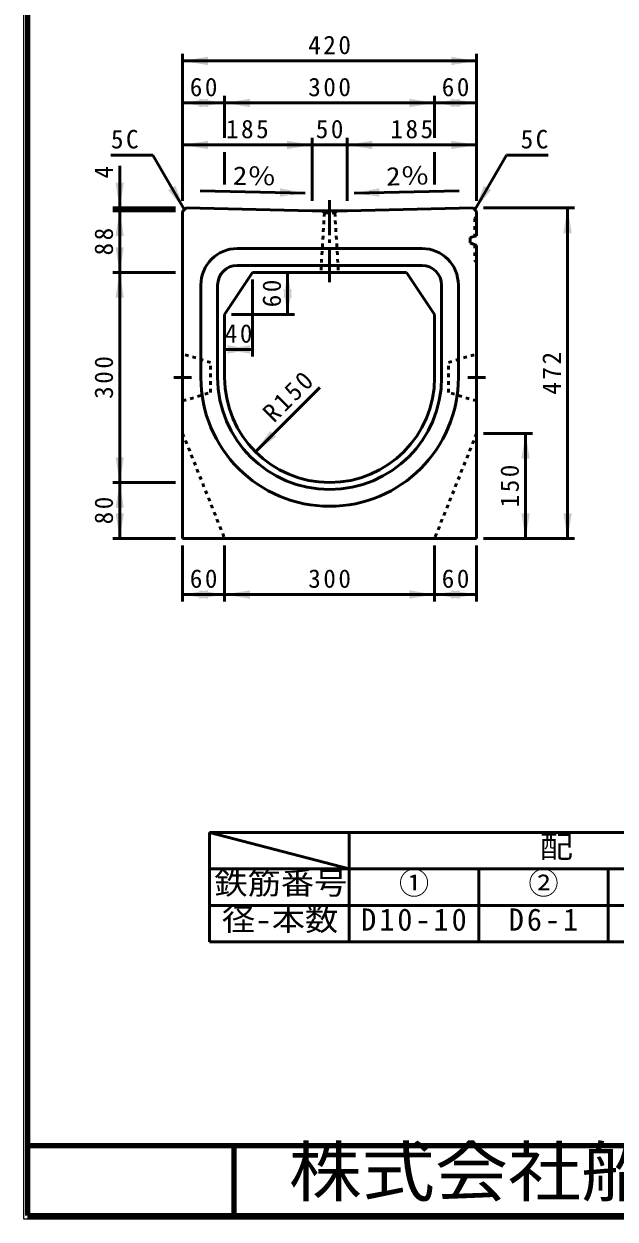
# Model space of a CAD drawing. Units: millimetres, scale not verified. Extents: x 100 to 4105, y 100 to 2870.
# Drawn here: x 100 to 945, y 100 to 1807 of the extents above; entities that cross this region are included whole.
import ezdxf
from ezdxf.enums import TextEntityAlignment as Align

# ---------------------------------------------------------------- set-up
doc = ezdxf.new("R2010")
doc.units = ezdxf.units.MM
doc.header["$LTSCALE"] = 5
for name, pattern in [('USER1', [2.2, 1, -1.2]), ('USER2', [13.4, 10, -1.2, 1, -1.2]), ('USER3', [6.847826, 4.565218, -2.282608])]:
    doc.linetypes.add(name, pattern=pattern)
doc.layers.add('V-nasSTD', color=7, linetype='Continuous', lineweight=50)
doc.styles.add('ＭＳ ゴシック', font='')
doc.styles.get('ＭＳ ゴシック').set_extended_font_data('MS Gothic')

msp = doc.modelspace()

# ---------------------------------------------------------------- hatches: boundary and pattern name
at = {"layer": 'V-nasSTD'}
for points in [[(362.861, 1759.89), (326.861, 1753.89), (362.861, 1747.89)], [(710.861, 1747.89), (746.861, 1753.89), (710.861, 1759.89)], [(362.861, 1699.89), (326.861, 1693.89), (362.861, 1687.89)], [(350.861, 1687.89), (386.861, 1693.89), (350.861, 1699.89)], [(422.861, 1699.89), (386.861, 1693.89), (422.861, 1687.89)], [(650.861, 1687.89), (686.861, 1693.89), (650.861, 1699.89)], [(722.861, 1699.89), (686.861, 1693.89), (722.861, 1687.89)], [(710.861, 1687.89), (746.861, 1693.89), (710.861, 1699.89)], [(362.861, 1639.89), (326.861, 1633.89), (362.861, 1627.89)], [(475.861, 1627.89), (511.861, 1633.89), (475.861, 1639.89)], [(597.861, 1639.89), (561.861, 1633.89), (597.861, 1627.89)], [(710.861, 1627.89), (746.861, 1633.89), (710.861, 1639.89)], [(230.861, 1579.89), (236.861, 1543.89), (242.861, 1579.89)], [(316.557, 1575.567), (329.361, 1541.39), (306.165, 1569.567)], [(465.97, 1571.986), (501.832, 1565.209), (465.711, 1559.989)], [(607.751, 1571.986), (571.889, 1565.209), (608.011, 1559.989)], [(757.165, 1575.567), (744.361, 1541.39), (767.557, 1569.567)], [(242.861, 1503.89), (236.861, 1539.89), (230.861, 1503.89)], [(882.861, 1507.89), (876.861, 1543.89), (870.861, 1507.89)], [(230.861, 1487.89), (236.861, 1451.89), (242.861, 1487.89)], [(242.861, 1415.89), (236.861, 1451.89), (230.861, 1415.89)], [(482.861, 1415.89), (476.861, 1451.89), (470.861, 1415.89)], [(470.861, 1427.89), (476.861, 1391.89), (482.861, 1427.89)], [(422.861, 1347.89), (386.861, 1341.89), (422.861, 1335.89)], [(390.861, 1335.89), (426.861, 1341.89), (390.861, 1347.89)], [(452.008, 1225.523), (430.795, 1195.824), (460.493, 1217.037)], [(822.861, 1185.89), (816.861, 1221.89), (810.861, 1185.89)], [(230.861, 1187.89), (236.861, 1151.89), (242.861, 1187.89)], [(242.861, 1115.89), (236.861, 1151.89), (230.861, 1115.89)], [(230.861, 1107.89), (236.861, 1071.89), (242.861, 1107.89)], [(810.861, 1107.89), (816.861, 1071.89), (822.861, 1107.89)], [(870.861, 1107.89), (876.861, 1071.89), (882.861, 1107.89)], [(362.861, 997.89), (326.861, 991.89), (362.861, 985.89)], [(350.861, 985.89), (386.861, 991.89), (350.861, 997.89)], [(422.861, 997.89), (386.861, 991.89), (422.861, 985.89)], [(650.861, 985.89), (686.861, 991.89), (650.861, 997.89)], [(722.861, 997.89), (686.861, 991.89), (722.861, 985.89)], [(710.861, 985.89), (746.861, 991.89), (710.861, 997.89)]]:
    msp.add_hatch(color=256, dxfattribs=at).paths.add_polyline_path(points)

# ---------------------------------------------------------------- linework, layer by layer
at = {"layer": 'V-nasSTD', "lineweight": 100}
for p, q in [((105, 2865), (105, 105)), ((105, 205), (4100, 205)), ((400, 205), (400, 105)), ((105, 105), (4100, 105))]:
    msp.add_line(p, q, dxfattribs=at)
at = {"layer": 'V-nasSTD'}
for p, q in [((326.861, 1553.89), (326.861, 1763.89)), ((746.861, 1553.89), (746.861, 1763.89)), ((326.861, 1753.89), (746.861, 1753.89)), ((326.861, 1693.89), (386.861, 1693.89)), ((386.861, 1643.89), (386.861, 1703.89)), ((386.861, 1693.89), (686.861, 1693.89)), ((686.861, 1643.89), (686.861, 1703.89)), ((686.861, 1693.89), (746.861, 1693.89)), ((511.861, 1553.89), (511.861, 1643.89)), ((561.861, 1553.89), (561.861, 1643.89)), ((326.861, 1633.89), (511.861, 1633.89)), ((386.861, 1623.491), (386.861, 1577.491)), ((511.861, 1633.89), (561.861, 1633.89)), ((561.861, 1633.89), (746.861, 1633.89)), ((686.861, 1623.491), (686.861, 1577.491)), ((284.361, 1619.332), (224.361, 1619.332)), ((284.361, 1619.332), (329.361, 1541.39)), ((789.361, 1619.332), (744.361, 1541.39)), ((789.361, 1619.332), (849.361, 1619.332)), ((236.861, 1603.89), (236.861, 1543.89)), ((501.832, 1565.209), (351.867, 1568.452)), ((571.889, 1565.209), (721.854, 1568.452)), ((316.861, 1543.89), (226.861, 1543.89)), ((316.861, 1539.89), (226.861, 1539.89)), ((236.861, 1539.89), (236.861, 1543.89)), ((236.861, 1451.89), (236.861, 1539.89)), ((331.861, 1543.89), (326.861, 1538.89)), ((326.861, 1071.89), (326.861, 1538.89)), ((511.861, 1539.89), (331.861, 1543.89)), ((511.861, 1539.89), (561.861, 1539.89)), ((561.861, 1539.89), (741.861, 1543.89)), ((741.861, 1543.89), (746.861, 1538.89)), ((746.861, 1503.905), (746.861, 1538.89)), ((756.861, 1543.89), (886.861, 1543.89)), ((876.861, 1071.89), (876.861, 1543.89)), ((737.861, 1501.89), (746.861, 1503.905)), ((668.861, 1485.89), (404.861, 1485.89)), ((737.861, 1493.89), (737.861, 1501.89)), ((737.861, 1493.89), (746.861, 1490.532)), ((746.861, 1071.89), (746.861, 1490.532)), ((316.861, 1451.89), (226.861, 1451.89)), ((236.861, 1151.89), (236.861, 1451.89)), ((426.861, 1451.89), (386.861, 1391.89)), ((668.861, 1461.89), (404.861, 1461.89)), ((426.861, 1451.89), (646.861, 1451.89)), ((476.861, 1391.89), (476.861, 1451.89)), ((646.861, 1451.89), (686.861, 1391.89)), ((352.861, 1433.89), (352.861, 1301.89)), ((376.861, 1433.89), (376.861, 1301.89)), ((426.861, 1441.89), (426.861, 1331.89)), ((696.861, 1301.89), (696.861, 1433.89)), ((720.861, 1301.89), (720.861, 1433.89)), ((386.861, 1391.89), (386.861, 1301.89)), ((396.861, 1391.89), (486.861, 1391.89)), ((686.861, 1391.89), (686.861, 1301.89)), ((386.861, 1341.89), (426.861, 1341.89)), ((430.795, 1195.824), (522.719, 1287.748)), ((756.861, 1221.89), (826.861, 1221.89)), ((816.861, 1071.89), (816.861, 1221.89)), ((316.861, 1151.89), (226.861, 1151.89)), ((236.861, 1071.89), (236.861, 1151.89)), ((316.861, 1071.89), (226.861, 1071.89)), ((326.861, 1071.89), (746.861, 1071.89)), ((326.861, 1061.89), (326.861, 981.89)), ((386.861, 1061.89), (386.861, 981.89)), ((686.861, 1061.89), (686.861, 981.89)), ((746.861, 1061.89), (746.861, 981.89)), ((756.861, 1071.89), (886.861, 1071.89)), ((326.861, 991.89), (386.861, 991.89)), ((386.861, 991.89), (686.861, 991.89)), ((686.861, 991.89), (746.861, 991.89)), ((365, 652), (365, 600)), ((565, 652), (365, 652)), ((365, 652), (565, 600)), ((565, 600), (565, 652)), ((750, 652), (565, 652)), ((935, 652), (750, 652)), ((1120, 652), (935, 652)), ((365, 600), (530, 600)), ((365, 600), (365, 548)), ((565, 600), (365, 600)), ((565, 600), (750, 600)), ((565, 548), (565, 600)), ((565, 600), (565, 548)), ((750, 600), (935, 600)), ((750, 548), (750, 600)), ((750, 600), (750, 548)), ((935, 600), (1120, 600)), ((935, 548), (935, 600)), ((935, 600), (935, 548)), ((365, 548), (365, 496)), ((565, 548), (365, 548)), ((565, 548), (750, 548)), ((565, 496), (565, 548)), ((565, 548), (565, 496)), ((750, 548), (935, 548)), ((750, 496), (750, 548)), ((750, 548), (750, 496)), ((935, 548), (1120, 548)), ((935, 496), (935, 548)), ((935, 548), (935, 496)), ((365, 496), (565, 496)), ((565, 496), (750, 496)), ((750, 496), (935, 496)), ((935, 496), (1120, 496))]:
    msp.add_line(p, q, dxfattribs=at)
at = {"layer": 'V-nasSTD', "linetype": 'USER2'}
for p, q in [((536.861, 1554.89), (536.861, 1436.89)), ((339.361, 1301.89), (314.361, 1301.89)), ((734.361, 1301.89), (759.361, 1301.89))]:
    msp.add_line(p, q, dxfattribs=at)
at = {"layer": 'V-nasSTD', "linetype": 'USER1'}
for p, q in [((529.361, 1536.89), (524.361, 1451.89)), ((529.361, 1536.89), (526.361, 1539.89)), ((529.361, 1536.89), (544.361, 1536.89)), ((544.361, 1536.89), (547.361, 1539.89)), ((544.361, 1536.89), (549.361, 1451.89)), ((744.561, 1528.89), (746.861, 1531.19)), ((744.561, 1528.89), (744.561, 1503.39)), ((744.561, 1491.39), (744.561, 1468.89)), ((744.561, 1468.89), (746.861, 1466.59)), ((366.861, 1323.39), (326.861, 1335.39)), ((706.861, 1323.39), (746.861, 1335.39)), ((366.861, 1280.39), (366.861, 1323.39)), ((706.861, 1280.39), (706.861, 1323.39)), ((326.861, 1268.39), (366.861, 1280.39)), ((746.861, 1268.39), (706.861, 1280.39)), ((326.861, 1221.89), (386.861, 1071.89)), ((746.861, 1221.89), (686.861, 1071.89))]:
    msp.add_line(p, q, dxfattribs=at)
at = {"layer": 'V-nasSTD', "linetype": 'USER3'}
for p, q in [((326.861, 1335.39), (326.861, 1268.39)), ((746.861, 1335.39), (746.861, 1268.39))]:
    msp.add_line(p, q, dxfattribs=at)
at = {"layer": 'V-nasSTD', "lineweight": 13}
msp.add_lwpolyline([(100, 100), (100, 2870), (4105, 2870), (4105, 100)], close=True, dxfattribs=at)
at = {"layer": 'V-nasSTD'}
for centre, radius, start, end in [((404.861, 1433.89), 52, 90, 180), ((668.861, 1433.89), 52, 0, 90), ((404.861, 1433.89), 28, 90, 180), ((668.861, 1433.89), 28, 0, 90), ((536.861, 1301.89), 184, 180, 270), ((536.861, 1301.89), 160, 180, 270), ((536.861, 1301.89), 150, 180, 270), ((536.861, 1301.89), 150, 270, 0), ((536.861, 1301.89), 184, 270, 0), ((536.861, 1301.89), 160, 270, 0)]:
    msp.add_arc(centre, radius, start, end, dxfattribs=at)

# ---------------------------------------------------------------- texts
at = {"layer": 'V-nasSTD', "style": 'ＭＳ ゴシック'}
msp.add_text('4', height=26.39, rotation=90, dxfattribs=at).set_placement((200.861, 1585.89), align=Align.TOP_LEFT)
at = {"layer": 'V-nasSTD', "style": 'ＭＳ ゴシック', "width": 1.15}
for rotation, p in [(358.761, (398.835, 1603.445)), (1.239, (617.3, 1602.2))]:
    msp.add_text('2％', height=26.39, rotation=rotation, dxfattribs=at).set_placement(p, align=Align.TOP_LEFT)
at = {"layer": 'V-nasSTD', "style": 'ＭＳ ゴシック', "width": 1.1}
for s, height, p in [('配\u3000\u3000\u3000\u3000\u3000\u3000\u3000\u3000\u3000\u3000筋', 31.67, (837.04, 647.6)), ('鉄筋番号', 31.67, (372.12, 595.6)), ('径-本数', 31.67, (382.92, 543.6)), ('株式会社船生コンクリート工業', 69.65, (478.279, 202.55))]:
    msp.add_text(s, height=height, dxfattribs=at).set_placement(p, align=Align.TOP_LEFT)
at = {"layer": 'V-nasSTD', "style": 'ＭＳ ゴシック'}
for s, p in [('①', (635.9, 595.6)), ('②', (820.9, 595.6))]:
    msp.add_text(s, height=31.67, dxfattribs=at).set_placement(p, align=Align.TOP_LEFT)
at = {"layer": 'V-nasSTD', "attachment_point": 1, "style": 'ＭＳ ゴシック'}
for s, insert, char_height in [('\\T1.2;420', (506.261, 1789.89), 26.39), ('\\T1.2;60', (337.061, 1729.89), 26.39), ('\\T1.2;300', (506.261, 1729.89), 26.39), ('\\T1.2;60', (697.061, 1729.89), 26.39), ('\\T1.2;5C', (224.361, 1655.332), 26.39), ('\\T1.2;185', (388.761, 1669.89), 26.39), ('\\T1.2;50', (517.061, 1669.89), 26.39), ('\\T1.2;185', (623.761, 1669.89), 26.39), ('\\T1.2;5C', (809.761, 1655.332), 26.39), ('\\T1.2;40', (387.061, 1377.89), 26.39), ('\\T1.2;60', (337.061, 1027.89), 26.39), ('\\T1.2;300', (506.261, 1027.89), 26.39), ('\\T1.2;60', (697.061, 1027.89), 26.39), ('\\T1.2;D10-10', (581.9, 543.6), 31.67), ('\\T1.2;D6-1', (792.82, 543.6), 31.67)]:
    msp.add_mtext(s, dxfattribs=dict(at, insert=insert, char_height=char_height))
at = {"layer": 'V-nasSTD', "char_height": 26.39, "attachment_point": 1, "style": 'ＭＳ ゴシック'}
for s, insert, rotation in [('\\T1.2;88', (200.861, 1476.09), 90), ('\\T1.2;60', (440.861, 1402.09), 90), ('\\T1.2;472', (840.861, 1277.29), 90), ('\\T1.2;300', (200.861, 1271.29), 90), ('\\T1.2;R150', (438.714, 1254.655), 45), ('\\T1.2;150', (780.861, 1116.29), 90), ('\\T1.2;80', (200.861, 1092.09), 90)]:
    msp.add_mtext(s, dxfattribs=dict(at, insert=insert, rotation=rotation))

doc.saveas('drawing.dxf')
